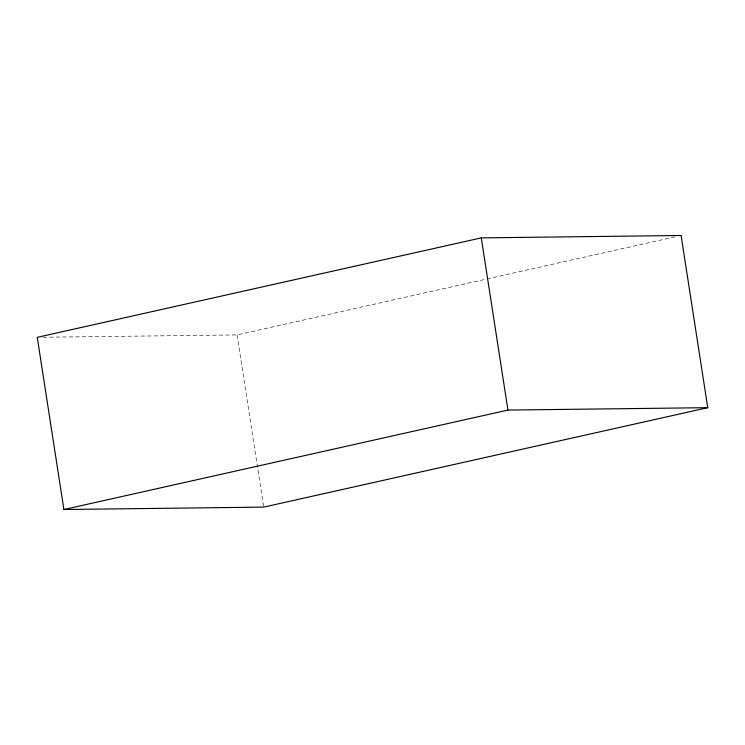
<?xml version="1.0" encoding="UTF-8"?>
<svg xmlns="http://www.w3.org/2000/svg" width="745" height="745" viewBox="0 0 745 745"><rect width="100%" height="100%" fill="white"/><g stroke="black" fill="none" stroke-linecap="round" stroke-linejoin="round"><path stroke-width="0.56" stroke-dasharray="3.73 2.79" d="M43.061 337.252L237.059 334.924L485.768 279.226M486.904 278.975L676.553 236.5M237.059 334.924L263.544 505.967"/><path stroke-width="1.12" d="M481.279 237.888L37.25 337.327L63.902 509.515L263.721 507.112L707.75 407.673L681.098 235.485L481.279 237.888L507.941 410.076L707.75 407.673M63.902 509.515L507.941 410.076"/></g></svg>
